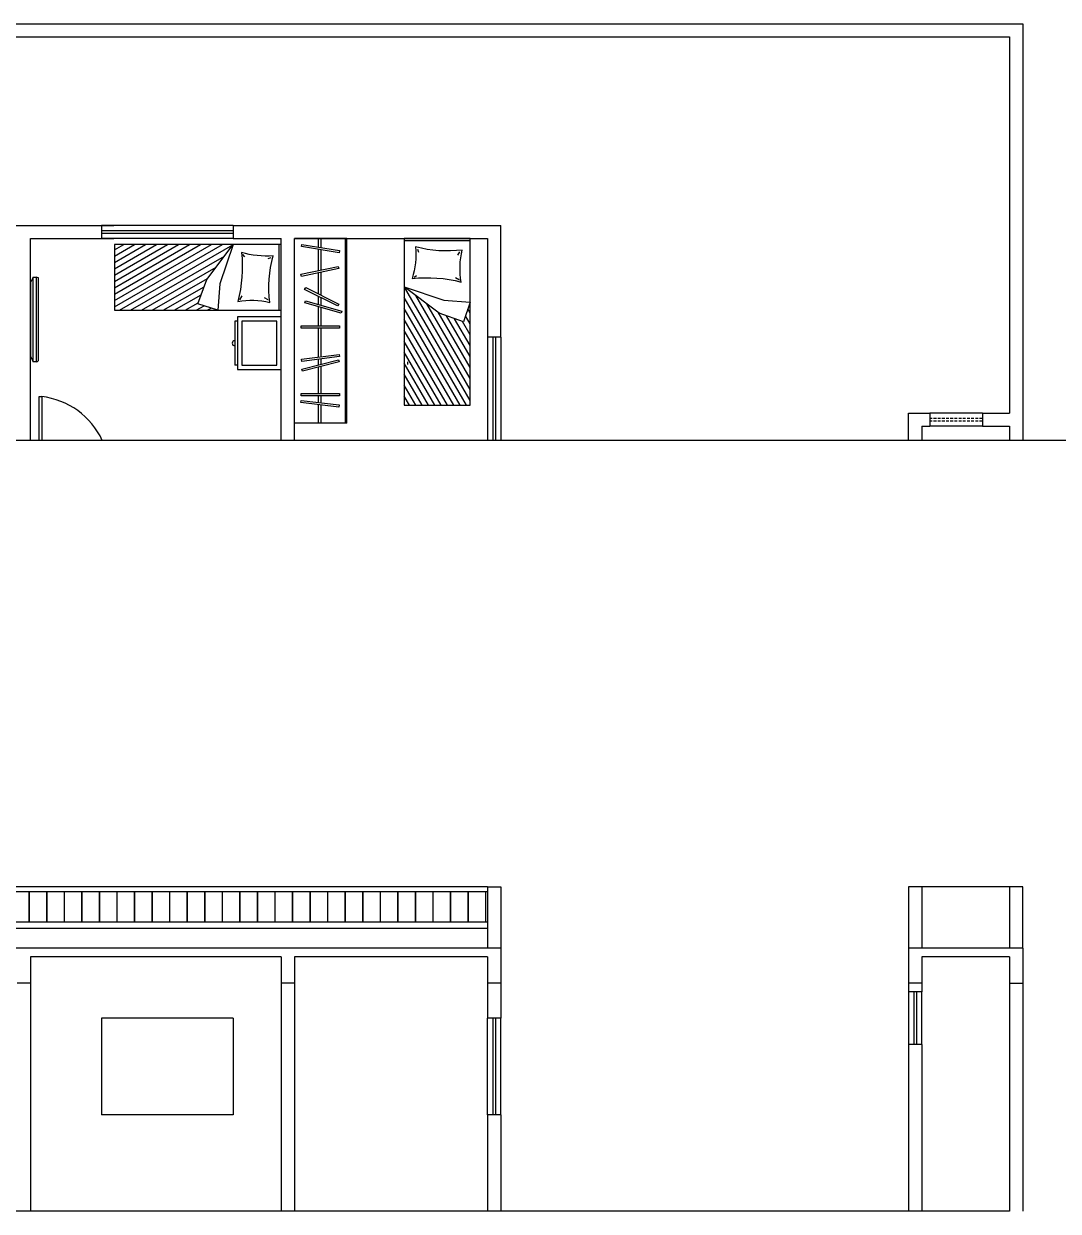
# Model space of a CAD drawing. Header units: metres. Extents: x 5374 to 27989, y 1840 to 7747.
# Drawn here: x 25214 to 26392, y 6146 to 7500 of the extents above; entities that cross this region are included whole.
import ezdxf

# ---------------------------------------------------------------- set-up
doc = ezdxf.new("R2010")
doc.units = ezdxf.units.M
doc.linetypes.add('HIDDEN2', pattern=[4.7625, 3.175, -1.5875])
for name, color, linetype in [('01', 1, 'Continuous'), ('02', 2, 'Continuous'), ('03', 3, 'Continuous'), ('05', 5, 'Continuous'), ('06', 6, 'Continuous')]:
    doc.layers.add(name, color=color, linetype=linetype)

# ---------------------------------------------------------------- blocks, each defined once
blk = doc.blocks.new('Solt002')
for p, q in [((-37.5, -5.5), (37.5, -5.5)), ((-25.6, -18.1), (-23.3, -22)), ((22.4, -15.1), (21.2, -18.4)), ((-25.6, -50.3), (-20.9, -47.7)), ((26.1, -47.1), (23.6, -44.9)), ((-37.5, -187.5), (37.1, -58.3)), ((37.5, -58), (-7.5, -73)), ((-2.5, -88), (37.5, -58)), ((-37.5, -175), (24.3, -67.9)), ((-7.5, -73), (-37.5, -75.5)), ((-37.5, -75.5), (-30, -98)), ((-37.5, -162.5), (11.6, -77.4)), ((-33.5, -193), (37.5, -70.1)), ((-37.5, -87.5), (-35, -83.1)), ((-37.5, -150), (-1.1, -87)), ((-37.5, -137.5), (-10.6, -91)), ((-37.5, -100), (-32.3, -91)), ((-37.5, -125), (-19.8, -94.3)), ((-30, -98), (-2.5, -88)), ((-26.3, -193), (37.5, -82.6)), ((-37.5, -112.5), (-28.9, -97.6)), ((-19, -193), (37.5, -95.1)), ((-11.8, -193), (37.5, -107.6)), ((-4.6, -193), (37.5, -120.1)), ((2.6, -193), (37.5, -132.6)), ((9.8, -193), (37.5, -145.1)), ((17, -193), (37.5, -157.6)), ((24.3, -193), (37.5, -170.1)), ((31.5, -193), (37.5, -182.6))]:
    blk.add_line(p, q)
blk.add_lwpolyline([(-37.5, -3), (37.5, -3), (37.5, -193), (-37.5, -193)], close=True)
for centre, radius, start, end in [((-11.4, 121.9), 139, 262.8713, 284.9673), ((122.8, -19.7), 98.6, 175.7601, 196.9065), ((-114.1, -36.9), 88, 349.8034, 13.737), ((12.1, -208), 160.5, 84.1554, 104.3055)]:
    blk.add_arc(centre, radius, start, end)
blk = doc.blocks.new('Criado006')
for p, q in [((-25, 53), (-25, 56)), ((25, 56), (-25, 56)), ((25, 53), (25, 56)), ((-30, 53), (-30, 3)), ((30, 53), (-30, 53)), ((25, 48), (-25, 48)), ((-25, 48), (-25, 8)), ((25, 8), (25, 48)), ((30, 3), (30, 53)), ((-30, 3), (30, 3)), ((-25, 8), (25, 8))]:
    blk.add_line(p, q)
blk.add_arc((0, 56), 3, 0, 180)
blk = doc.blocks.new('Armario015')
for p, q in [((125, 59.5), (-119.6, 59.5)), ((-119.6, 0), (-119.6, 59.5)), ((125, 0), (125, 59.5)), ((-108.3, 32), (-119.6, 32)), ((-107.7, 29), (-119.6, 29)), ((-107.7, 29), (-119.6, 29)), ((-77.3, 32), (-105.3, 32)), ((-77.3, 32), (-105.3, 32)), ((-78, 29), (-104.7, 29)), ((-78, 29), (-104.7, 29)), ((-44.6, 29), (-75, 29)), ((-46.3, 32), (-74.2, 32)), ((-32.3, 32), (-42.9, 32)), ((-31.3, 29), (-41.1, 29)), ((-4.1, 32), (-29.2, 32)), ((-4.1, 29), (-28.2, 29)), ((37.3, 32), (-1.1, 32)), ((36.9, 29), (-1.1, 29)), ((46.7, 29), (39.8, 29)), ((47.6, 32), (40.3, 32)), ((85.8, 29), (49.8, 29)), ((85.8, 32), (50.7, 32)), ((97.6, 32), (88.7, 32)), ((98, 29), (88.7, 29)), ((125, 32), (100.6, 32)), ((125, 29), (101, 29)), ((125, 1.5), (-119.6, 1.5)), ((125, 0), (-119.6, 0))]:
    blk.add_line(p, q)
for points in [[(-103.8, 8.2), (-100.9, 8.7), (-109, 51.6), (-111.9, 51.1)], [(-82.8, 9.8), (-80, 9), (-69.4, 51.4), (-72.3, 52.1)], [(-32.9, 9), (-30.3, 10.5), (-52.3, 48.1), (-54.8, 46.7)], [(-23.5, 5.6), (-20.7, 6.5), (-34.5, 47.9), (-37.3, 46.9)], [(-4.1, 8.3), (-1.1, 8.3), (-1.1, 52), (-4.1, 52)], [(33.8, 8.6), (36.8, 8.2), (43.1, 51.3), (40.2, 51.7)], [(40.9, 9.3), (43.7, 8.5), (56.2, 50.3), (53.4, 51.1)], [(85.8, 8.3), (88.7, 8.3), (88.7, 52), (85.8, 52)], [(100.9, 8.6), (103.8, 9), (97.7, 52.2), (94.8, 51.8)]]:
    blk.add_lwpolyline(points, close=True)

msp = doc.modelspace()

# ---------------------------------------------------------------- hatches: boundary and pattern name
at = {"layer": '02'}
h = msp.add_hatch(dxfattribs=at)
h.set_pattern_fill('JIS_LC_20', color=256, angle=45)
h.paths.add_polyline_path([(25742.159, 6510.078), (24352.406, 6510.078), (24352.406, 6475.578), (25742.159, 6475.578)])

# ---------------------------------------------------------------- linework, layer by layer
at = {"color": 8, "linetype": 'Continuous'}
for p, q in [((25224.596, 7211.098), (25227.981, 7211.098)), ((25227.981, 7211.098), (25227.981, 7114.556)), ((25230.626, 7210.373), (25227.981, 7211.098)), ((25230.626, 7115.871), (25230.626, 7210.373)), ((25227.981, 7114.556), (25224.596, 7114.556)), ((25651.085, 7114.696), (25651.085, 7111.311))]:
    msp.add_line(p, q, dxfattribs=at)
msp.add_lwpolyline([(25221.21, 7120.87), (25224.596, 7114.556), (25224.596, 7211.098), (25221.21, 7204.784)], close=True, dxfattribs=at)
msp.add_arc((25226.489, 7120.875), 6.493, 283.290848, 309.585577, dxfattribs=at)
at = {"layer": '01'}
for p, q in [((26305.869, 7056.037), (26245.869, 7056.037)), ((26245.869, 7056.037), (26245.869, 7041.037)), ((26305.869, 7056.037), (26305.869, 7041.037)), ((26305.869, 7041.037), (26245.869, 7041.037)), ((25742.159, 6516.078), (24352.406, 6516.078)), ((25742.159, 6510.078), (24352.406, 6510.078))]:
    msp.add_line(p, q, dxfattribs=at)
at = {"layer": '01', "linetype": 'HIDDEN2'}
for p, q in [((26305.869, 7050.037), (26245.869, 7050.037)), ((26305.869, 7047.037), (26245.869, 7047.037))]:
    msp.add_line(p, q, dxfattribs=at)
at = {"layer": '01'}
msp.add_arc((25223.359, 6987.48), 88.17, 25.170521, 82.930986, dxfattribs=at)
at = {"layer": '02'}
for p, q in [((25452.159, 7269.98), (25302.159, 7269.98)), ((25452.159, 7254.98), (25302.159, 7254.98)), ((25742.159, 7142.48), (25742.159, 7024.98)), ((25757.159, 7142.48), (25757.159, 7024.98)), ((26221.85, 6396.078), (26221.85, 6336.078)), ((26236.85, 6336.078), (26236.85, 6396.078)), ((25742.159, 6256.078), (25742.159, 6366.078)), ((25757.159, 6256.078), (25757.159, 6366.078))]:
    msp.add_line(p, q, dxfattribs=at)
msp.add_lwpolyline([(25231.21, 7024.98), (25231.21, 7074.98), (25234.21, 7074.98), (25234.21, 7024.98)], dxfattribs=at)
at = {"layer": '03'}
for p, q in [((25452.159, 7263.98), (25302.159, 7263.98)), ((25452.159, 7260.98), (25302.159, 7260.98)), ((25748.159, 7142.48), (25748.159, 7024.98)), ((25751.159, 7142.48), (25751.159, 7024.98)), ((25742.159, 6475.578), (24352.406, 6475.578)), ((25742.159, 6468.578), (24352.406, 6468.578)), ((26227.85, 6396.078), (26227.85, 6336.078)), ((26230.85, 6396.078), (26230.85, 6336.078)), ((25748.159, 6366.078), (25748.159, 6256.078)), ((25751.159, 6366.078), (25751.159, 6256.078))]:
    msp.add_line(p, q, dxfattribs=at)
at = {"layer": '05'}
msp.add_line((26660.687, 7024.98), (23769.715, 7024.98), dxfattribs=at)
at = {"layer": '06'}
for p, q in [((23969.121, 7499.98), (26351.85, 7499.98)), ((26351.85, 7499.98), (26351.85, 7024.98)), ((23984.121, 7484.98), (26336.85, 7484.98)), ((26336.85, 7484.98), (26336.85, 7056.037)), ((25176.21, 7269.98), (25316.21, 7269.98)), ((25302.159, 7269.98), (25302.159, 7254.98)), ((25452.159, 7269.98), (25757.159, 7269.98)), ((25452.159, 7269.98), (25452.159, 7254.98)), ((25757.159, 7142.48), (25757.159, 7269.98)), ((25221.21, 7254.98), (25316.21, 7254.98)), ((25221.21, 7024.98), (25221.21, 7254.98)), ((25452.159, 7254.98), (25507.159, 7254.98)), ((25507.159, 7024.98), (25507.159, 7254.98)), ((25522.159, 7024.98), (25522.159, 7254.98)), ((25522.159, 7254.98), (25742.159, 7254.98)), ((25742.159, 7254.98), (25742.159, 7142.48)), ((25757.159, 7142.48), (25742.159, 7142.48)), ((26221.85, 7056.037), (26245.869, 7056.037)), ((26221.85, 7024.98), (26221.85, 7056.037)), ((26305.869, 7056.037), (26336.85, 7056.037)), ((26236.85, 7041.037), (26245.869, 7041.037)), ((26236.85, 7041.037), (26236.85, 7024.98)), ((26305.869, 7041.037), (26336.85, 7041.037)), ((26336.85, 7041.037), (26336.85, 7024.98)), ((25742.159, 6516.078), (25742.159, 6446.078)), ((25742.159, 6516.078), (25757.159, 6516.078)), ((25757.159, 6516.078), (25757.159, 6446.078)), ((26221.85, 6516.078), (26221.85, 6396.078)), ((26351.85, 6516.078), (26221.85, 6516.078)), ((26236.85, 6516.078), (26236.85, 6446.078)), ((26336.85, 6516.078), (26336.85, 6446.078)), ((26351.85, 6446.078), (26351.85, 6516.078)), ((25757.159, 6446.078), (24337.406, 6446.078)), ((25757.159, 6446.078), (25757.159, 6366.078)), ((26351.85, 6446.078), (26221.85, 6446.078)), ((26351.85, 6446.078), (26351.85, 6146.078)), ((25221.21, 6436.078), (25221.21, 6146.078)), ((25507.159, 6436.078), (25221.21, 6436.078)), ((25507.159, 6436.078), (25507.159, 6146.078)), ((25522.159, 6436.078), (25522.159, 6146.078)), ((25742.159, 6436.078), (25522.159, 6436.078)), ((25742.159, 6436.078), (25742.159, 6366.078)), ((26336.85, 6436.078), (26236.85, 6436.078)), ((26236.85, 6436.078), (26236.85, 6396.078)), ((26336.85, 6436.078), (26336.85, 6146.078)), ((25221.21, 6406.078), (25206.21, 6406.078)), ((25522.159, 6406.078), (25507.159, 6406.078)), ((25757.159, 6406.078), (25742.159, 6406.078)), ((26236.85, 6406.078), (26221.85, 6406.078)), ((26336.85, 6406.078), (26351.85, 6406.078)), ((26236.85, 6396.078), (26221.85, 6396.078)), ((25302.159, 6366.078), (25302.159, 6256.078)), ((25452.159, 6366.078), (25302.159, 6366.078)), ((25452.159, 6366.078), (25452.159, 6256.078)), ((25757.159, 6366.078), (25742.159, 6366.078)), ((26236.85, 6336.078), (26221.85, 6336.078)), ((26221.85, 6336.078), (26221.85, 6146.078)), ((26236.85, 6336.078), (26236.85, 6146.078)), ((25452.159, 6256.078), (25302.159, 6256.078)), ((25757.159, 6256.078), (25742.159, 6256.078)), ((25742.159, 6256.078), (25742.159, 6146.078)), ((25757.159, 6256.078), (25757.159, 6146.078)), ((26336.85, 6146.078), (23514.516, 6146.078))]:
    msp.add_line(p, q, dxfattribs=at)

# ---------------------------------------------------------------- block references
at = {"layer": '01'}
for name, p, xscale, rotation in [('Solt002', (25510.159, 7210.783), -1, 270), ('Armario015', (25581.659, 7152.121), -0.86, 90)]:
    msp.add_blockref(name, p, dxfattribs=dict(at, xscale=xscale, rotation=rotation))
at = {"layer": '01', "xscale": -1}
msp.add_blockref('Solt002', (25684.659, 7257.98), dxfattribs=at)
at = {"layer": '01', "rotation": 89.99999999999999}
msp.add_blockref('Criado006', (25510.159, 7135.719), dxfattribs=at)

doc.saveas('drawing.dxf')
